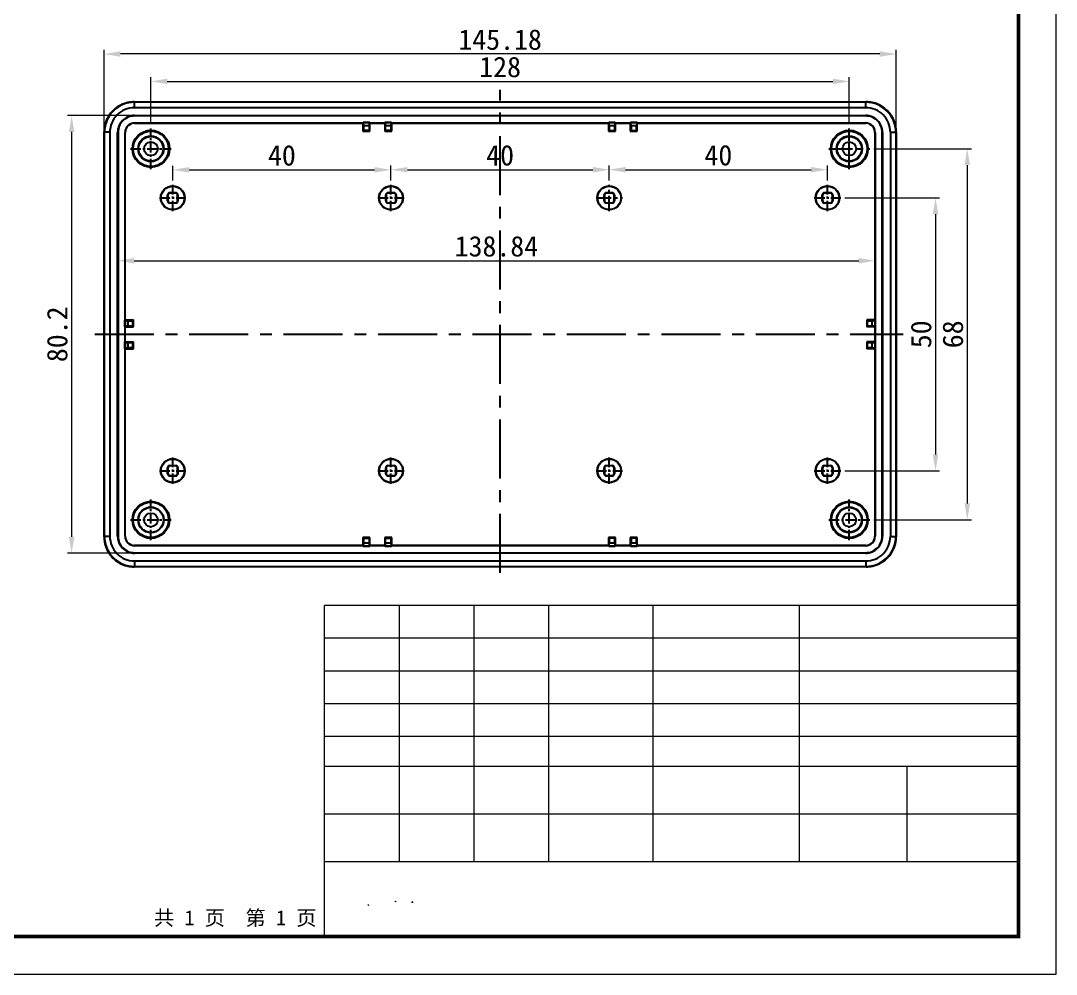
# Model space of a CAD drawing. Header units: millimetres. Extents: x 1893 to 2294, y -410 to -132.
# Drawn here: x 2103.8 to 2293.6, y -410.2 to -235.5 of the extents above; entities that cross this region are included whole.
import ezdxf

# ---------------------------------------------------------------- set-up
doc = ezdxf.new("R2010")
doc.units = ezdxf.units.MM
doc.linetypes.add('CENTER', pattern=[50.8, 31.75, -6.35, 6.35, -6.35])
doc.layers.add('dim', color=3, linetype='Continuous', lineweight=9)
doc.layers.add('from', color=7, linetype='Continuous', lineweight=13)
doc.styles.add('宋体', font='SimSun.ttf')
doc.dimstyles.new('YanXiu', dxfattribs={"dimscale": 1.5, "dimtxt": 2.5, "dimasz": 2.2, "dimexe": 0.65, "dimexo": 0.65, "dimgap": 0.5, "dimtad": 1, "dimdsep": 46, "dimtxsty": '宋体', "dimcen": 0, "dimclrd": 3, "dimclre": 3, "dimclrt": 3, "dimazin": 2, "dimtfac": 1, "dimtofl": 0, "dimtmove": 0, "dimatfit": 3, "dimfxl": 1, "dimlwd": 5, "dimlwe": 5, "dimarcsym": 0})

# ---------------------------------------------------------------- blocks, each defined once
blk = doc.blocks.new('*D25')
at = {"layer": 'Defpoints', "color": 0}
for p in [(2171.66, -262.82), (2131.66, -265.54), (2171.66, -265.54)]:
    blk.add_point(p, dxfattribs=at)
at = {"layer": 'dim', "color": 3, "lineweight": 5}
for p, q in [((2131.66, -264.79), (2131.66, -262.07)), ((2134.66, -262.82), (2168.66, -262.82)), ((2171.66, -264.79), (2171.66, -262.07))]:
    blk.add_line(p, q, dxfattribs=at)
at = {"layer": 'dim', "color": 3}
for points in [[(2134.66, -262.32), (2134.66, -263.32), (2131.66, -262.82)], [(2168.66, -262.32), (2168.66, -263.32), (2171.66, -262.82)]]:
    blk.add_solid(points, dxfattribs=at)
at = {"layer": 'dim', "color": 3, "insert": (2151.66, -260.19), "char_height": 3.75, "attachment_point": 5, "style": '宋体'}
blk.add_mtext('40', dxfattribs=at)
blk = doc.blocks.new('*D26')
at = {"layer": 'Defpoints', "color": 0}
for p in [(2211.66, -262.8), (2171.66, -265.54), (2211.66, -265.55)]:
    blk.add_point(p, dxfattribs=at)
at = {"layer": 'dim', "color": 3, "lineweight": 5}
for p, q in [((2171.66, -264.79), (2171.66, -262.05)), ((2174.66, -262.8), (2208.66, -262.8)), ((2211.66, -264.8), (2211.66, -262.05))]:
    blk.add_line(p, q, dxfattribs=at)
at = {"layer": 'dim', "color": 3}
for points in [[(2174.66, -262.3), (2174.66, -263.3), (2171.66, -262.8)], [(2208.66, -262.3), (2208.66, -263.3), (2211.66, -262.8)]]:
    blk.add_solid(points, dxfattribs=at)
at = {"layer": 'dim', "color": 3, "insert": (2191.66, -260.18), "char_height": 3.75, "attachment_point": 5, "style": '宋体'}
blk.add_mtext('40', dxfattribs=at)
blk = doc.blocks.new('*D27')
at = {"layer": 'Defpoints', "color": 0}
for p in [(2251.66, -262.79), (2211.66, -265.55), (2251.66, -265.55)]:
    blk.add_point(p, dxfattribs=at)
at = {"layer": 'dim', "color": 3, "lineweight": 5}
for p, q in [((2211.66, -264.8), (2211.66, -262.04)), ((2214.66, -262.79), (2248.66, -262.79)), ((2251.66, -264.8), (2251.66, -262.04))]:
    blk.add_line(p, q, dxfattribs=at)
at = {"layer": 'dim', "color": 3}
for points in [[(2214.66, -262.29), (2214.66, -263.29), (2211.66, -262.79)], [(2248.66, -262.29), (2248.66, -263.29), (2251.66, -262.79)]]:
    blk.add_solid(points, dxfattribs=at)
at = {"layer": 'dim', "color": 3, "insert": (2231.66, -260.16), "char_height": 3.75, "attachment_point": 5, "style": '宋体'}
blk.add_mtext('40', dxfattribs=at)
blk = doc.blocks.new('*D28')
at = {"layer": 'Defpoints', "color": 0}
for p in [(2254.08, -267.96), (2254.08, -317.96), (2271.46, -317.96)]:
    blk.add_point(p, dxfattribs=at)
at = {"layer": 'dim', "color": 3, "lineweight": 5}
for p, q in [((2254.83, -267.96), (2272.21, -267.96)), ((2271.46, -270.96), (2271.46, -314.96)), ((2254.83, -317.96), (2272.21, -317.96))]:
    blk.add_line(p, q, dxfattribs=at)
at = {"layer": 'dim', "color": 3}
for points in [[(2270.96, -270.96), (2271.96, -270.96), (2271.46, -267.96)], [(2270.96, -314.96), (2271.96, -314.96), (2271.46, -317.96)]]:
    blk.add_solid(points, dxfattribs=at)
at = {"layer": 'dim', "color": 3, "insert": (2268.83, -292.96), "char_height": 3.75, "attachment_point": 5, "rotation": 90, "style": '宋体'}
blk.add_mtext('50', dxfattribs=at)
blk = doc.blocks.new('*D29')
at = {"layer": 'Defpoints', "color": 0}
for p in [(2259.4, -258.96), (2259.4, -326.96), (2277.28, -326.96)]:
    blk.add_point(p, dxfattribs=at)
at = {"layer": 'dim', "color": 3, "lineweight": 5}
for p, q in [((2260.15, -258.96), (2278.03, -258.96)), ((2277.28, -261.96), (2277.28, -323.96)), ((2260.15, -326.96), (2278.03, -326.96))]:
    blk.add_line(p, q, dxfattribs=at)
at = {"layer": 'dim', "color": 3}
for points in [[(2276.78, -261.96), (2277.78, -261.96), (2277.28, -258.96)], [(2276.78, -323.96), (2277.78, -323.96), (2277.28, -326.96)]]:
    blk.add_solid(points, dxfattribs=at)
at = {"layer": 'dim', "color": 3, "insert": (2274.65, -292.96), "char_height": 3.75, "attachment_point": 5, "rotation": 90, "style": '宋体'}
blk.add_mtext('68', dxfattribs=at)
blk = doc.blocks.new('*D37')
at = {"layer": 'Defpoints', "color": 0}
for p in [(2255.66, -246.61), (2127.66, -255.22), (2255.66, -255.22)]:
    blk.add_point(p, dxfattribs=at)
at = {"layer": 'dim', "color": 3, "lineweight": 5}
for p, q in [((2127.66, -254.47), (2127.66, -245.86)), ((2130.66, -246.61), (2252.66, -246.61)), ((2255.66, -254.47), (2255.66, -245.86))]:
    blk.add_line(p, q, dxfattribs=at)
at = {"layer": 'dim', "color": 3}
for points in [[(2130.66, -246.11), (2130.66, -247.11), (2127.66, -246.61)], [(2252.66, -246.11), (2252.66, -247.11), (2255.66, -246.61)]]:
    blk.add_solid(points, dxfattribs=at)
at = {"layer": 'dim', "color": 3, "insert": (2191.66, -243.99), "char_height": 3.75, "attachment_point": 5, "style": '宋体'}
blk.add_mtext('128', dxfattribs=at)
blk = doc.blocks.new('*D45')
at = {"layer": 'Defpoints', "color": 0}
for p in [(2121.56, -258.96), (2260.4, -258.96), (2260.4, -279.48)]:
    blk.add_point(p, dxfattribs=at)
at = {"layer": 'dim', "color": 3, "lineweight": 5}
for p, q in [((2121.56, -259.71), (2121.56, -280.23)), ((2260.4, -259.71), (2260.4, -280.23)), ((2124.56, -279.48), (2257.4, -279.48))]:
    blk.add_line(p, q, dxfattribs=at)
at = {"layer": 'dim', "color": 3}
for points in [[(2124.56, -278.98), (2124.56, -279.98), (2121.56, -279.48)], [(2257.4, -278.98), (2257.4, -279.98), (2260.4, -279.48)]]:
    blk.add_solid(points, dxfattribs=at)
at = {"layer": 'dim', "color": 3, "insert": (2190.98, -276.85), "char_height": 3.75, "attachment_point": 5, "style": '宋体'}
blk.add_mtext('138.84', dxfattribs=at)
blk = doc.blocks.new('*D46')
at = {"layer": 'Defpoints', "color": 0}
for p in [(2124.66, -252.86), (2113.13, -333.06), (2124.66, -333.06)]:
    blk.add_point(p, dxfattribs=at)
at = {"layer": 'dim', "color": 3, "lineweight": 5}
for p, q in [((2123.91, -252.86), (2112.38, -252.86)), ((2113.13, -255.86), (2113.13, -330.06)), ((2123.91, -333.06), (2112.38, -333.06))]:
    blk.add_line(p, q, dxfattribs=at)
at = {"layer": 'dim', "color": 3}
for points in [[(2112.63, -255.86), (2113.63, -255.86), (2113.13, -252.86)], [(2112.63, -330.06), (2113.63, -330.06), (2113.13, -333.06)]]:
    blk.add_solid(points, dxfattribs=at)
at = {"layer": 'dim', "color": 3, "insert": (2110.5, -292.96), "char_height": 3.75, "attachment_point": 5, "rotation": 90, "style": '宋体'}
blk.add_mtext('80.2', dxfattribs=at)
blk = doc.blocks.new('*D47')
at = {"layer": 'Defpoints', "color": 0}
for p in [(2119.07, -241.59), (2119.07, -255.87), (2264.25, -255.87)]:
    blk.add_point(p, dxfattribs=at)
at = {"layer": 'dim', "color": 3, "lineweight": 5}
for p, q in [((2119.07, -255.12), (2119.07, -240.84)), ((2264.25, -255.12), (2264.25, -240.84)), ((2261.25, -241.59), (2122.07, -241.59))]:
    blk.add_line(p, q, dxfattribs=at)
at = {"layer": 'dim', "color": 3}
for points in [[(2122.07, -241.09), (2122.07, -242.09), (2119.07, -241.59)], [(2261.25, -241.09), (2261.25, -242.09), (2264.25, -241.59)]]:
    blk.add_solid(points, dxfattribs=at)
at = {"layer": 'dim', "color": 3, "insert": (2191.66, -238.97), "char_height": 3.75, "attachment_point": 5, "style": '宋体'}
blk.add_mtext('145.18', dxfattribs=at)

msp = doc.modelspace()

# ---------------------------------------------------------------- linework, layer by layer
at = {"color": 1, "linetype": 'CENTER', "ltscale": 0.340729}
for p, q in [((2191.66, -336.673), (2191.66, -248.181)), ((2117.361, -292.963), (2265.552, -292.963))]:
    msp.add_line(p, q, dxfattribs=at)
at = {"color": 7, "linetype": 'Continuous'}
for p, q in [((2124.568, -250.372), (2258.753, -250.372)), ((2124.633, -250.437), (2124.568, -250.372)), ((2124.568, -250.372), (2124.568, -250.372)), ((2258.688, -250.437), (2124.633, -250.437)), ((2124.633, -251.437), (2124.633, -250.437)), ((2258.688, -250.437), (2258.753, -250.372)), ((2258.688, -251.437), (2258.688, -250.437)), ((2258.753, -250.372), (2258.753, -250.372)), ((2258.688, -251.437), (2124.633, -251.437)), ((2124.66, -252.863), (2258.66, -252.863)), ((2124.66, -252.939), (2124.66, -252.863)), ((2258.66, -252.939), (2124.66, -252.939)), ((2124.66, -254.227), (2166.558, -254.227)), ((2124.66, -254.261), (2124.66, -254.227)), ((2124.66, -254.261), (2166.524, -254.261)), ((2166.524, -254.261), (2166.558, -254.227)), ((2166.524, -254.261), (2166.524, -255.748)), ((2167.762, -254.145), (2166.558, -254.145)), ((2166.634, -254.221), (2166.558, -254.145)), ((2166.558, -254.145), (2166.558, -254.227)), ((2167.686, -254.221), (2166.634, -254.221)), ((2166.66, -254.748), (2166.634, -254.221)), ((2167.686, -254.221), (2167.66, -254.748)), ((2167.686, -254.221), (2167.762, -254.145)), ((2167.762, -254.227), (2167.762, -254.145)), ((2167.762, -254.227), (2170.558, -254.227)), ((2167.797, -254.261), (2167.762, -254.227)), ((2167.797, -254.261), (2170.524, -254.261)), ((2167.797, -255.748), (2167.797, -254.261)), ((2170.524, -254.261), (2170.558, -254.227)), ((2170.524, -254.261), (2170.524, -255.748)), ((2171.762, -254.145), (2170.558, -254.145)), ((2170.634, -254.221), (2170.558, -254.145)), ((2170.558, -254.145), (2170.558, -254.227)), ((2171.686, -254.221), (2170.634, -254.221)), ((2170.66, -254.748), (2170.634, -254.221)), ((2171.686, -254.221), (2171.66, -254.748)), ((2171.686, -254.221), (2171.762, -254.145)), ((2171.762, -254.227), (2171.762, -254.145)), ((2171.762, -254.227), (2211.558, -254.227)), ((2171.797, -254.261), (2171.762, -254.227)), ((2171.797, -254.261), (2211.524, -254.261)), ((2171.797, -255.748), (2171.797, -254.261)), ((2211.524, -254.261), (2211.558, -254.227)), ((2211.524, -254.261), (2211.524, -255.748)), ((2211.558, -254.145), (2211.634, -254.221)), ((2212.762, -254.145), (2211.558, -254.145)), ((2211.558, -254.145), (2211.558, -254.227)), ((2212.686, -254.221), (2211.634, -254.221)), ((2211.66, -254.748), (2211.634, -254.221)), ((2212.686, -254.221), (2212.66, -254.748)), ((2212.762, -254.145), (2212.686, -254.221)), ((2212.762, -254.227), (2212.762, -254.145)), ((2212.797, -254.261), (2212.762, -254.227)), ((2212.762, -254.227), (2215.558, -254.227)), ((2212.797, -254.261), (2215.524, -254.261)), ((2212.797, -255.748), (2212.797, -254.261)), ((2215.524, -254.261), (2215.558, -254.227)), ((2215.524, -254.261), (2215.524, -255.748)), ((2215.558, -254.145), (2215.634, -254.221)), ((2216.762, -254.145), (2215.558, -254.145)), ((2215.558, -254.145), (2215.558, -254.227)), ((2216.686, -254.221), (2215.634, -254.221)), ((2215.66, -254.748), (2215.634, -254.221)), ((2216.686, -254.221), (2216.66, -254.748)), ((2216.762, -254.145), (2216.686, -254.221)), ((2216.762, -254.227), (2216.762, -254.145)), ((2216.797, -254.261), (2216.762, -254.227)), ((2216.762, -254.227), (2258.66, -254.227)), ((2216.797, -254.261), (2258.66, -254.261)), ((2216.797, -255.748), (2216.797, -254.261)), ((2258.66, -252.939), (2258.66, -252.863)), ((2258.66, -254.261), (2258.66, -254.227)), ((2119.069, -255.87), (2119.07, -255.87)), ((2119.069, -330.055), (2119.069, -255.87)), ((2119.135, -255.935), (2119.07, -255.87)), ((2120.134, -255.935), (2119.135, -255.935)), ((2119.135, -329.99), (2119.135, -255.935)), ((2120.134, -255.935), (2120.134, -329.99)), ((2121.636, -255.963), (2121.561, -255.963)), ((2121.561, -329.963), (2121.561, -255.963)), ((2121.636, -255.963), (2121.636, -329.963)), ((2122.959, -255.963), (2122.925, -255.963)), ((2122.925, -290.361), (2122.925, -255.963)), ((2122.959, -290.327), (2122.959, -255.963)), ((2166.66, -255.611), (2166.524, -255.748)), ((2166.524, -255.748), (2167.797, -255.748)), ((2167.66, -254.748), (2166.66, -254.748)), ((2166.66, -255.611), (2166.66, -254.748)), ((2167.66, -255.611), (2166.66, -255.611)), ((2167.66, -254.748), (2167.66, -255.611)), ((2167.66, -255.611), (2167.797, -255.748)), ((2170.66, -255.611), (2170.524, -255.748)), ((2170.524, -255.748), (2171.797, -255.748)), ((2171.66, -254.748), (2170.66, -254.748)), ((2170.66, -255.611), (2170.66, -254.748)), ((2171.66, -255.611), (2170.66, -255.611)), ((2171.66, -254.748), (2171.66, -255.611)), ((2171.66, -255.611), (2171.797, -255.748)), ((2211.524, -255.748), (2211.66, -255.611)), ((2211.524, -255.748), (2212.797, -255.748)), ((2212.66, -254.748), (2211.66, -254.748)), ((2211.66, -254.748), (2211.66, -255.611)), ((2211.66, -255.611), (2212.66, -255.611)), ((2212.66, -255.611), (2212.66, -254.748)), ((2212.797, -255.748), (2212.66, -255.611)), ((2215.524, -255.748), (2215.66, -255.611)), ((2215.524, -255.748), (2216.797, -255.748)), ((2216.66, -254.748), (2215.66, -254.748)), ((2215.66, -254.748), (2215.66, -255.611)), ((2215.66, -255.611), (2216.66, -255.611)), ((2216.66, -255.611), (2216.66, -254.748)), ((2216.797, -255.748), (2216.66, -255.611)), ((2260.362, -255.963), (2260.362, -290.327)), ((2260.362, -255.963), (2260.396, -255.963)), ((2260.396, -255.963), (2260.396, -290.361)), ((2261.685, -329.963), (2261.685, -255.963)), ((2261.685, -255.963), (2261.76, -255.963)), ((2261.76, -255.963), (2261.76, -329.963)), ((2263.186, -255.935), (2263.186, -329.99)), ((2263.186, -255.935), (2264.186, -255.935)), ((2264.186, -255.935), (2264.251, -255.87)), ((2264.186, -255.935), (2264.186, -329.99)), ((2264.251, -255.87), (2264.251, -330.055)), ((2264.251, -255.87), (2264.251, -255.87)), ((2130.71, -268.513), (2130.71, -267.413)), ((2130.71, -267.413), (2130.764, -267.466)), ((2130.758, -267.461), (2130.758, -268.465)), ((2130.764, -267.466), (2130.764, -268.46)), ((2131.11, -267.013), (2132.21, -267.013)), ((2131.11, -267.013), (2131.164, -267.066)), ((2132.162, -267.061), (2131.158, -267.061)), ((2132.157, -267.066), (2131.164, -267.066)), ((2132.157, -267.066), (2132.21, -267.013)), ((2132.557, -267.466), (2132.61, -267.413)), ((2132.557, -268.46), (2132.557, -267.466)), ((2132.562, -268.465), (2132.562, -267.461)), ((2132.61, -267.413), (2132.61, -268.513)), ((2170.71, -268.513), (2170.71, -267.413)), ((2170.71, -267.413), (2170.764, -267.466)), ((2170.758, -267.461), (2170.758, -268.465)), ((2170.764, -267.466), (2170.764, -268.46)), ((2171.11, -267.013), (2172.21, -267.013)), ((2171.11, -267.013), (2171.164, -267.066)), ((2172.162, -267.061), (2171.158, -267.061)), ((2172.157, -267.066), (2171.164, -267.066)), ((2172.157, -267.066), (2172.21, -267.013)), ((2172.557, -267.466), (2172.61, -267.413)), ((2172.557, -268.46), (2172.557, -267.466)), ((2172.562, -268.465), (2172.562, -267.461)), ((2172.61, -267.413), (2172.61, -268.513)), ((2210.71, -268.513), (2210.71, -267.413)), ((2210.764, -267.466), (2210.71, -267.413)), ((2210.758, -267.461), (2210.758, -268.465)), ((2210.764, -267.466), (2210.764, -268.46)), ((2211.11, -267.013), (2212.21, -267.013)), ((2211.164, -267.066), (2211.11, -267.013)), ((2212.162, -267.061), (2211.158, -267.061)), ((2212.21, -267.013), (2212.162, -267.061)), ((2212.61, -267.413), (2212.557, -267.466)), ((2212.557, -268.46), (2212.557, -267.466)), ((2212.562, -268.465), (2212.562, -267.461)), ((2212.61, -267.413), (2212.61, -268.513)), ((2250.71, -268.513), (2250.71, -267.413)), ((2250.764, -267.466), (2250.71, -267.413)), ((2250.758, -267.461), (2250.758, -268.465)), ((2250.764, -267.466), (2250.764, -268.46)), ((2251.11, -267.013), (2252.21, -267.013)), ((2252.162, -267.061), (2251.158, -267.061)), ((2252.157, -267.066), (2251.164, -267.066)), ((2252.21, -267.013), (2252.157, -267.066)), ((2252.61, -267.413), (2252.557, -267.466)), ((2252.557, -268.46), (2252.557, -267.466)), ((2252.562, -268.465), (2252.562, -267.461)), ((2252.61, -267.413), (2252.61, -268.513)), ((2130.71, -268.513), (2130.764, -268.46)), ((2131.11, -268.913), (2131.164, -268.86)), ((2132.21, -268.913), (2131.11, -268.913)), ((2131.158, -268.865), (2132.162, -268.865)), ((2131.164, -268.86), (2132.157, -268.86)), ((2132.21, -268.913), (2132.157, -268.86)), ((2132.61, -268.513), (2132.557, -268.46)), ((2170.71, -268.513), (2170.764, -268.46)), ((2171.11, -268.913), (2171.164, -268.86)), ((2172.21, -268.913), (2171.11, -268.913)), ((2171.158, -268.865), (2172.162, -268.865)), ((2171.164, -268.86), (2172.157, -268.86)), ((2172.21, -268.913), (2172.157, -268.86)), ((2172.61, -268.513), (2172.557, -268.46)), ((2210.71, -268.513), (2210.764, -268.46)), ((2211.11, -268.913), (2211.164, -268.86)), ((2212.21, -268.913), (2211.11, -268.913)), ((2211.158, -268.865), (2212.162, -268.865)), ((2211.164, -268.86), (2212.157, -268.86)), ((2212.21, -268.913), (2212.157, -268.86)), ((2212.61, -268.513), (2212.557, -268.46)), ((2250.71, -268.513), (2250.764, -268.46)), ((2251.11, -268.913), (2251.164, -268.86)), ((2252.21, -268.913), (2251.11, -268.913)), ((2251.158, -268.865), (2252.162, -268.865)), ((2251.164, -268.86), (2252.157, -268.86)), ((2252.21, -268.913), (2252.157, -268.86)), ((2252.61, -268.513), (2252.557, -268.46)), ((2122.925, -290.361), (2122.843, -290.361)), ((2122.919, -290.437), (2122.843, -290.361)), ((2122.843, -290.361), (2122.843, -291.565)), ((2122.925, -290.361), (2122.959, -290.327)), ((2122.959, -290.327), (2124.445, -290.327)), ((2124.309, -290.463), (2124.445, -290.327)), ((2124.445, -291.599), (2124.445, -290.327)), ((2258.876, -290.327), (2258.876, -291.599)), ((2259.012, -290.463), (2258.876, -290.327)), ((2260.362, -290.327), (2258.876, -290.327)), ((2260.396, -290.361), (2260.362, -290.327)), ((2260.478, -290.361), (2260.396, -290.361)), ((2260.402, -290.437), (2260.478, -290.361)), ((2260.478, -291.565), (2260.478, -290.361)), ((2122.919, -291.489), (2122.843, -291.565)), ((2122.843, -291.565), (2122.925, -291.565)), ((2122.919, -290.437), (2123.445, -290.463)), ((2122.919, -290.437), (2122.919, -291.489)), ((2123.445, -291.463), (2122.919, -291.489)), ((2122.925, -291.565), (2122.959, -291.599)), ((2122.925, -294.361), (2122.925, -291.565)), ((2122.959, -291.599), (2124.445, -291.599)), ((2122.959, -294.327), (2122.959, -291.599)), ((2123.445, -290.463), (2124.309, -290.463)), ((2123.445, -290.463), (2123.445, -291.463)), ((2124.309, -291.463), (2123.445, -291.463)), ((2124.309, -290.463), (2124.309, -291.463)), ((2124.309, -291.463), (2124.445, -291.599)), ((2259.012, -291.463), (2258.876, -291.599)), ((2260.362, -291.599), (2258.876, -291.599)), ((2259.012, -291.463), (2259.012, -290.463)), ((2259.012, -290.463), (2259.876, -290.463)), ((2259.876, -291.463), (2259.012, -291.463)), ((2259.876, -290.463), (2260.402, -290.437)), ((2259.876, -291.463), (2259.876, -290.463)), ((2260.402, -291.489), (2259.876, -291.463)), ((2260.396, -291.565), (2260.362, -291.599)), ((2260.362, -291.599), (2260.362, -294.327)), ((2260.396, -291.565), (2260.396, -294.361)), ((2260.396, -291.565), (2260.478, -291.565)), ((2260.402, -291.489), (2260.402, -290.437)), ((2260.402, -291.489), (2260.478, -291.565)), ((2122.925, -294.361), (2122.843, -294.361)), ((2122.919, -294.437), (2122.843, -294.361)), ((2122.843, -294.361), (2122.843, -295.565)), ((2122.919, -295.489), (2122.843, -295.565)), ((2122.843, -295.565), (2122.925, -295.565)), ((2122.919, -294.437), (2123.445, -294.463)), ((2122.919, -294.437), (2122.919, -295.489)), ((2123.445, -295.463), (2122.919, -295.489)), ((2122.925, -294.361), (2122.959, -294.327)), ((2122.925, -295.565), (2122.959, -295.599)), ((2122.925, -329.963), (2122.925, -295.565)), ((2122.959, -294.327), (2124.445, -294.327)), ((2122.959, -295.599), (2124.445, -295.599)), ((2122.959, -329.963), (2122.959, -295.599)), ((2123.445, -294.463), (2124.309, -294.463)), ((2123.445, -294.463), (2123.445, -295.463)), ((2124.309, -295.463), (2123.445, -295.463)), ((2124.309, -294.463), (2124.445, -294.327)), ((2124.309, -294.463), (2124.309, -295.463)), ((2124.309, -295.463), (2124.445, -295.599)), ((2124.445, -295.599), (2124.445, -294.327)), ((2258.876, -294.327), (2258.876, -295.599)), ((2259.012, -294.463), (2258.876, -294.327)), ((2260.362, -294.327), (2258.876, -294.327)), ((2259.012, -295.463), (2258.876, -295.599)), ((2260.362, -295.599), (2258.876, -295.599)), ((2259.012, -295.463), (2259.012, -294.463)), ((2259.012, -294.463), (2259.876, -294.463)), ((2259.876, -295.463), (2259.012, -295.463)), ((2259.876, -294.463), (2260.402, -294.437)), ((2259.876, -295.463), (2259.876, -294.463)), ((2260.402, -295.489), (2259.876, -295.463)), ((2260.396, -294.361), (2260.362, -294.327)), ((2260.396, -295.565), (2260.362, -295.599)), ((2260.362, -295.599), (2260.362, -329.963)), ((2260.478, -294.361), (2260.396, -294.361)), ((2260.396, -295.565), (2260.396, -329.963)), ((2260.396, -295.565), (2260.478, -295.565)), ((2260.402, -294.437), (2260.478, -294.361)), ((2260.402, -295.489), (2260.402, -294.437)), ((2260.402, -295.489), (2260.478, -295.565)), ((2260.478, -295.565), (2260.478, -294.361)), ((2130.71, -318.513), (2130.71, -317.413)), ((2130.71, -317.413), (2130.764, -317.466)), ((2130.71, -318.513), (2130.764, -318.46)), ((2130.758, -317.461), (2130.758, -318.465)), ((2130.764, -317.466), (2130.764, -318.46)), ((2131.11, -317.013), (2132.21, -317.013)), ((2131.11, -317.013), (2131.164, -317.066)), ((2132.162, -317.061), (2131.158, -317.061)), ((2132.157, -317.066), (2131.164, -317.066)), ((2131.164, -318.86), (2132.157, -318.86)), ((2132.21, -317.013), (2132.157, -317.066)), ((2132.157, -318.86), (2132.21, -318.913)), ((2132.61, -317.413), (2132.557, -317.466)), ((2132.557, -318.46), (2132.557, -317.466)), ((2132.557, -318.46), (2132.61, -318.513)), ((2132.562, -318.465), (2132.562, -317.461)), ((2132.61, -317.413), (2132.61, -318.513)), ((2170.71, -318.513), (2170.71, -317.413)), ((2170.71, -317.413), (2170.764, -317.466)), ((2170.71, -318.513), (2170.764, -318.46)), ((2170.758, -317.461), (2170.758, -318.465)), ((2170.764, -317.466), (2170.764, -318.46)), ((2171.11, -317.013), (2172.21, -317.013)), ((2171.11, -317.013), (2171.164, -317.066)), ((2171.11, -318.913), (2171.164, -318.86)), ((2172.162, -317.061), (2171.158, -317.061)), ((2172.157, -317.066), (2171.164, -317.066)), ((2171.164, -318.86), (2172.157, -318.86)), ((2172.21, -317.013), (2172.157, -317.066)), ((2172.157, -318.86), (2172.21, -318.913)), ((2172.61, -317.413), (2172.557, -317.466)), ((2172.557, -318.46), (2172.557, -317.466)), ((2172.557, -318.46), (2172.61, -318.513)), ((2172.562, -318.465), (2172.562, -317.461)), ((2172.61, -317.413), (2172.61, -318.513)), ((2210.71, -318.513), (2210.71, -317.413)), ((2210.71, -317.413), (2210.764, -317.466)), ((2210.758, -317.461), (2210.758, -318.465)), ((2210.764, -317.466), (2210.764, -318.46)), ((2211.11, -317.013), (2212.21, -317.013)), ((2211.11, -317.013), (2211.164, -317.066)), ((2211.164, -318.86), (2211.11, -318.913)), ((2212.162, -317.061), (2211.158, -317.061)), ((2212.157, -317.066), (2211.164, -317.066)), ((2211.164, -318.86), (2212.157, -318.86)), ((2212.21, -317.013), (2212.157, -317.066)), ((2212.61, -317.413), (2212.557, -317.466)), ((2212.557, -318.46), (2212.557, -317.466)), ((2212.61, -318.513), (2212.557, -318.46)), ((2212.562, -318.465), (2212.562, -317.461)), ((2212.61, -317.413), (2212.61, -318.513)), ((2250.71, -318.513), (2250.71, -317.413)), ((2250.71, -317.413), (2250.764, -317.466)), ((2250.764, -318.46), (2250.71, -318.513)), ((2250.758, -317.461), (2250.758, -318.465)), ((2250.764, -317.466), (2250.764, -318.46)), ((2251.11, -317.013), (2252.21, -317.013)), ((2251.11, -317.013), (2251.164, -317.066)), ((2251.164, -318.86), (2251.11, -318.913)), ((2252.162, -317.061), (2251.158, -317.061)), ((2252.157, -317.066), (2251.164, -317.066)), ((2251.164, -318.86), (2252.157, -318.86)), ((2252.21, -317.013), (2252.157, -317.066)), ((2252.21, -318.913), (2252.157, -318.86)), ((2252.61, -317.413), (2252.557, -317.466)), ((2252.557, -318.46), (2252.557, -317.466)), ((2252.61, -318.513), (2252.557, -318.46)), ((2252.562, -318.465), (2252.562, -317.461)), ((2252.61, -317.413), (2252.61, -318.513)), ((2132.21, -318.913), (2131.11, -318.913)), ((2131.158, -318.865), (2132.162, -318.865)), ((2172.21, -318.913), (2171.11, -318.913)), ((2171.158, -318.865), (2172.162, -318.865)), ((2212.21, -318.913), (2211.11, -318.913)), ((2211.158, -318.865), (2212.162, -318.865)), ((2252.21, -318.913), (2251.11, -318.913)), ((2251.158, -318.865), (2252.162, -318.865)), ((2119.069, -330.055), (2119.07, -330.055)), ((2119.135, -329.99), (2119.07, -330.055)), ((2120.134, -329.99), (2119.135, -329.99)), ((2121.636, -329.963), (2121.561, -329.963)), ((2122.959, -329.963), (2122.925, -329.963)), ((2166.524, -330.178), (2166.524, -331.665)), ((2167.797, -330.178), (2166.524, -330.178)), ((2166.66, -330.315), (2166.524, -330.178)), ((2167.66, -330.315), (2167.797, -330.178)), ((2167.797, -331.665), (2167.797, -330.178)), ((2170.524, -330.178), (2170.524, -331.665)), ((2171.797, -330.178), (2170.524, -330.178)), ((2170.66, -330.315), (2170.524, -330.178)), ((2171.66, -330.315), (2171.797, -330.178)), ((2171.797, -331.665), (2171.797, -330.178)), ((2211.524, -330.178), (2211.524, -331.665)), ((2211.524, -330.178), (2211.66, -330.315)), ((2212.797, -330.178), (2211.524, -330.178)), ((2212.797, -330.178), (2212.66, -330.315)), ((2212.797, -331.665), (2212.797, -330.178)), ((2215.524, -330.178), (2215.524, -331.665)), ((2215.524, -330.178), (2215.66, -330.315)), ((2216.797, -330.178), (2215.524, -330.178)), ((2216.797, -330.178), (2216.66, -330.315)), ((2216.797, -331.665), (2216.797, -330.178)), ((2260.362, -329.963), (2260.396, -329.963)), ((2261.685, -329.963), (2261.76, -329.963)), ((2263.186, -329.99), (2264.186, -329.99)), ((2264.186, -329.99), (2264.251, -330.055)), ((2264.251, -330.055), (2264.251, -330.055)), ((2166.524, -331.665), (2124.66, -331.665)), ((2124.66, -331.665), (2124.66, -331.699)), ((2166.558, -331.699), (2124.66, -331.699)), ((2166.524, -331.665), (2166.558, -331.699)), ((2166.558, -331.699), (2166.558, -331.78)), ((2166.634, -331.704), (2166.558, -331.78)), ((2166.558, -331.78), (2167.762, -331.78)), ((2166.634, -331.704), (2166.66, -331.178)), ((2166.634, -331.704), (2167.686, -331.704)), ((2166.66, -331.178), (2166.66, -330.315)), ((2166.66, -330.315), (2167.66, -330.315)), ((2166.66, -331.178), (2167.66, -331.178)), ((2167.66, -330.315), (2167.66, -331.178)), ((2167.66, -331.178), (2167.686, -331.704)), ((2167.686, -331.704), (2167.762, -331.78)), ((2167.797, -331.665), (2167.762, -331.699)), ((2167.762, -331.78), (2167.762, -331.699)), ((2170.558, -331.699), (2167.762, -331.699)), ((2170.524, -331.665), (2167.797, -331.665)), ((2170.524, -331.665), (2170.558, -331.699)), ((2170.558, -331.699), (2170.558, -331.78)), ((2170.634, -331.704), (2170.558, -331.78)), ((2170.558, -331.78), (2171.762, -331.78)), ((2170.634, -331.704), (2170.66, -331.178)), ((2170.634, -331.704), (2171.686, -331.704)), ((2170.66, -331.178), (2170.66, -330.315)), ((2170.66, -330.315), (2171.66, -330.315)), ((2170.66, -331.178), (2171.66, -331.178)), ((2171.66, -330.315), (2171.66, -331.178)), ((2171.66, -331.178), (2171.686, -331.704)), ((2171.686, -331.704), (2171.762, -331.78)), ((2171.797, -331.665), (2171.762, -331.699)), ((2171.762, -331.78), (2171.762, -331.699)), ((2211.558, -331.699), (2171.762, -331.699)), ((2211.524, -331.665), (2171.797, -331.665)), ((2211.524, -331.665), (2211.558, -331.699)), ((2211.558, -331.699), (2211.558, -331.78)), ((2211.558, -331.78), (2211.634, -331.704)), ((2211.558, -331.78), (2212.762, -331.78)), ((2211.634, -331.704), (2211.66, -331.178)), ((2211.634, -331.704), (2212.686, -331.704)), ((2211.66, -330.315), (2211.66, -331.178)), ((2212.66, -330.315), (2211.66, -330.315)), ((2211.66, -331.178), (2212.66, -331.178)), ((2212.66, -331.178), (2212.66, -330.315)), ((2212.66, -331.178), (2212.686, -331.704)), ((2212.762, -331.78), (2212.686, -331.704)), ((2212.797, -331.665), (2212.762, -331.699)), ((2212.762, -331.78), (2212.762, -331.699)), ((2215.558, -331.699), (2212.762, -331.699)), ((2215.524, -331.665), (2212.797, -331.665)), ((2215.524, -331.665), (2215.558, -331.699)), ((2215.558, -331.699), (2215.558, -331.78)), ((2215.558, -331.78), (2215.634, -331.704)), ((2215.558, -331.78), (2216.762, -331.78)), ((2215.634, -331.704), (2215.66, -331.178)), ((2215.634, -331.704), (2216.686, -331.704)), ((2215.66, -330.315), (2215.66, -331.178)), ((2216.66, -330.315), (2215.66, -330.315)), ((2215.66, -331.178), (2216.66, -331.178)), ((2216.66, -331.178), (2216.66, -330.315)), ((2216.66, -331.178), (2216.686, -331.704)), ((2216.762, -331.78), (2216.686, -331.704)), ((2216.797, -331.665), (2216.762, -331.699)), ((2216.762, -331.78), (2216.762, -331.699)), ((2258.66, -331.699), (2216.762, -331.699)), ((2258.66, -331.665), (2216.797, -331.665)), ((2258.66, -331.665), (2258.66, -331.699)), ((2124.66, -332.987), (2258.66, -332.987)), ((2124.66, -332.987), (2124.66, -333.062)), ((2258.66, -333.062), (2124.66, -333.062)), ((2258.66, -332.987), (2258.66, -333.062)), ((2124.633, -335.488), (2124.568, -335.554)), ((2258.753, -335.554), (2124.568, -335.554)), ((2124.568, -335.554), (2124.568, -335.554)), ((2124.633, -334.489), (2258.688, -334.489)), ((2124.633, -334.489), (2124.633, -335.488)), ((2124.633, -335.488), (2258.688, -335.488)), ((2258.688, -334.489), (2258.688, -335.488)), ((2258.688, -335.488), (2258.753, -335.554)), ((2258.753, -335.554), (2258.753, -335.554))]:
    msp.add_line(p, q, dxfattribs=at)
at = {"color": 1, "linetype": 'CENTER', "ltscale": 0.06}
for p, q in [((2127.66, -262.703), (2127.66, -255.223)), ((2255.66, -262.703), (2255.66, -255.223)), ((2123.92, -258.963), (2131.4, -258.963)), ((2131.66, -270.382), (2131.66, -265.544)), ((2171.66, -270.382), (2171.66, -265.544)), ((2251.66, -270.382), (2251.66, -265.544)), ((2129.242, -267.963), (2134.079, -267.963)), ((2169.242, -267.963), (2174.079, -267.963)), ((2249.242, -267.963), (2254.079, -267.963)), ((2131.66, -320.382), (2131.66, -315.544)), ((2171.66, -320.382), (2171.66, -315.544)), ((2211.66, -320.382), (2211.66, -315.544)), ((2251.66, -320.382), (2251.66, -315.544)), ((2129.242, -317.963), (2134.079, -317.963)), ((2169.242, -317.963), (2174.079, -317.963)), ((2209.242, -317.963), (2214.079, -317.963)), ((2249.242, -317.963), (2254.079, -317.963)), ((2127.66, -330.703), (2127.66, -323.223)), ((2255.66, -330.703), (2255.66, -323.223)), ((2123.92, -326.963), (2131.4, -326.963)), ((2251.92, -326.963), (2259.4, -326.963))]:
    msp.add_line(p, q, dxfattribs=at)
at = {"color": 1, "linetype": 'CENTER', "ltscale": 0.136005}
for p, q in [((2255.66, -262.703), (2255.66, -255.223)), ((2251.92, -258.963), (2259.4, -258.963))]:
    msp.add_line(p, q, dxfattribs=at)
at = {"color": 1, "linetype": 'CENTER', "ltscale": 0.087745}
for p, q in [((2211.66, -270.376), (2211.66, -265.55)), ((2209.247, -267.963), (2214.073, -267.963))]:
    msp.add_line(p, q, dxfattribs=at)
at = {"color": 3, "linetype": 'Continuous'}
for p, q in [((2251.164, -267.066), (2251.11, -267.013)), ((2131.11, -318.913), (2131.164, -318.86)), ((2210.764, -318.46), (2210.71, -318.513)), ((2212.21, -318.913), (2212.157, -318.86))]:
    msp.add_line(p, q, dxfattribs=at)
at = {"color": 7, "linetype": 'Continuous'}
for points in [[(2124.568, -250.372), (2123.559, -250.465), (2122.296, -250.863), (2121.163, -251.553), (2120.228, -252.494), (2119.546, -253.63), (2119.157, -254.893), (2119.069, -255.87)], [(2124.568, -250.372), (2123.559, -250.465), (2122.296, -250.863), (2121.163, -251.553), (2120.228, -252.494), (2119.546, -253.63), (2119.157, -254.893), (2119.069, -255.87)], [(2264.251, -255.87), (2264.158, -254.862), (2263.76, -253.598), (2263.071, -252.465), (2262.13, -251.53), (2260.993, -250.849), (2259.73, -250.459), (2258.753, -250.372)], [(2264.251, -255.87), (2264.158, -254.862), (2263.76, -253.598), (2263.071, -252.465), (2262.13, -251.53), (2260.993, -250.849), (2259.73, -250.459), (2258.753, -250.372)], [(2119.069, -330.055), (2119.162, -331.064), (2119.56, -332.327), (2120.25, -333.46), (2121.191, -334.395), (2122.327, -335.077), (2123.59, -335.466), (2124.568, -335.554)], [(2119.069, -330.055), (2119.162, -331.064), (2119.56, -332.327), (2120.25, -333.46), (2121.191, -334.395), (2122.327, -335.077), (2123.59, -335.466), (2124.568, -335.554)], [(2258.753, -335.554), (2259.762, -335.461), (2261.025, -335.063), (2262.158, -334.373), (2263.093, -333.432), (2263.774, -332.296), (2264.164, -331.033), (2264.251, -330.055)], [(2258.753, -335.554), (2259.762, -335.461), (2261.025, -335.063), (2262.158, -334.373), (2263.093, -333.432), (2263.774, -332.296), (2264.164, -331.033), (2264.251, -330.055)]]:
    msp.add_lwpolyline(points, dxfattribs=at)
for centre, radius in [((2127.66, -258.963), 3.4), ((2127.66, -258.963), 3.4), ((2127.66, -258.963), 3.25), ((2127.66, -258.963), 3.25), ((2255.66, -258.963), 3.4), ((2255.66, -258.963), 3.4), ((2255.66, -258.963), 3.25), ((2255.66, -258.963), 3.25), ((2127.66, -258.963), 2.35), ((2127.66, -258.963), 2.288), ((2127.66, -258.963), 2.288), ((2127.66, -258.963), 2.25), ((2127.66, -258.963), 1.25), ((2127.66, -258.963), 1.25), ((2255.66, -258.963), 2.35), ((2255.66, -258.963), 2.288), ((2255.66, -258.963), 2.288), ((2255.66, -258.963), 2.25), ((2255.66, -258.963), 1.25), ((2255.66, -258.963), 1.25), ((2131.66, -267.963), 2.199), ((2131.66, -267.963), 2.194), ((2131.66, -267.963), 2.15), ((2131.66, -267.963), 2.15), ((2171.66, -267.963), 2.199), ((2171.66, -267.963), 2.194), ((2171.66, -267.963), 2.15), ((2171.66, -267.963), 2.15), ((2211.66, -267.963), 2.194), ((2211.66, -267.963), 2.15), ((2251.66, -267.963), 2.199), ((2251.66, -267.963), 2.194), ((2251.66, -267.963), 2.15), ((2251.66, -267.963), 2.15), ((2131.66, -317.963), 2.199), ((2131.66, -317.963), 2.194), ((2131.66, -317.963), 2.15), ((2131.66, -317.963), 2.15), ((2171.66, -317.963), 2.199), ((2171.66, -317.963), 2.194), ((2171.66, -317.963), 2.15), ((2171.66, -317.963), 2.15), ((2211.66, -317.963), 2.199), ((2211.66, -317.963), 2.194), ((2211.66, -317.963), 2.15), ((2211.66, -317.963), 2.15), ((2251.66, -317.963), 2.199), ((2251.66, -317.963), 2.194), ((2251.66, -317.963), 2.15), ((2251.66, -317.963), 2.15), ((2127.66, -326.963), 3.4), ((2127.66, -326.963), 3.4), ((2127.66, -326.963), 3.25), ((2127.66, -326.963), 3.25), ((2255.66, -326.963), 3.4), ((2255.66, -326.963), 3.4), ((2255.66, -326.963), 3.25), ((2255.66, -326.963), 3.25), ((2127.66, -326.963), 2.35), ((2127.66, -326.963), 2.288), ((2127.66, -326.963), 2.288), ((2127.66, -326.963), 1.25), ((2127.66, -326.963), 1.25), ((2255.66, -326.963), 2.35), ((2255.66, -326.963), 2.288), ((2255.66, -326.963), 2.288), ((2255.66, -326.963), 2.25), ((2255.66, -326.963), 1.25), ((2255.66, -326.963), 1.25)]:
    msp.add_circle(centre, radius, dxfattribs=at)
for centre, radius, start, end in [((2124.633, -255.936), 5.498, 90.00224, 179.99776), ((2124.565, -255.858), 5.485, 101.69644, 109.93982), ((2124.571, -255.89), 5.517, 90.0296, 101.69189), ((2258.687, -255.936), 5.498, 0.00224, 89.99776), ((2258.75, -255.89), 5.518, 78.48119, 89.96961), ((2258.756, -255.857), 5.484, 70.52521, 78.47733), ((2124.564, -255.866), 5.492, 109.93053, 160.53388), ((2124.632, -255.935), 4.498, 89.99234, 180.00766), ((2258.688, -255.935), 4.498, 359.99234, 90.00766), ((2258.757, -255.866), 5.492, 19.93053, 70.53388), ((2124.554, -255.867), 5.484, 160.52521, 168.47733), ((2124.66, -255.963), 3.099, 89.99865, 180.00135), ((2124.66, -255.963), 3.099, 89.99865, 180.00135), ((2124.66, -255.963), 3.024, 89.99862, 180.00138), ((2124.66, -255.963), 1.736, 89.9976, 180.0024), ((2124.66, -255.963), 1.702, 89.99753, 180.00247), ((2124.66, -255.963), 1.702, 89.99753, 180.00247), ((2258.66, -255.963), 3.099, 359.99865, 90.00135), ((2258.66, -255.963), 3.024, 359.99862, 90.00138), ((2258.66, -255.963), 3.024, 359.99862, 90.00138), ((2258.66, -255.963), 1.736, 359.9976, 90.0024), ((2258.66, -255.963), 1.736, 359.9976, 90.0024), ((2258.66, -255.963), 1.702, 359.99753, 90.00247), ((2258.765, -255.867), 5.485, 11.69644, 19.93982), ((2124.588, -255.873), 5.518, 168.48119, 179.96961), ((2258.734, -255.873), 5.517, 0.0296, 11.69189), ((2132.21, -317.413), 0.4, 359.9991, 90.0009), ((2124.587, -330.053), 5.517, 180.0296, 191.69189), ((2124.633, -329.99), 5.498, 180.00224, 269.99776), ((2124.632, -329.991), 4.498, 179.99234, 270.00766), ((2124.66, -329.963), 3.099, 179.99865, 270.00135), ((2124.66, -329.963), 3.024, 179.99862, 270.00138), ((2124.66, -329.963), 1.736, 179.9976, 270.0024), ((2124.66, -329.963), 1.736, 179.9976, 270.0024), ((2124.66, -329.963), 1.702, 179.99753, 270.00247), ((2124.66, -329.963), 1.702, 179.99753, 270.00247), ((2258.66, -329.963), 1.702, 269.99753, 0.00247), ((2258.66, -329.963), 1.736, 269.9976, 0.0024), ((2258.66, -329.963), 3.024, 269.99862, 0.00138), ((2258.66, -329.963), 3.099, 269.99865, 0.00135), ((2258.66, -329.963), 1.702, 269.99753, 0.00247), ((2258.66, -329.963), 1.736, 269.9976, 0.0024), ((2258.66, -329.963), 3.024, 269.99862, 0.00138), ((2258.688, -329.991), 4.498, 269.99234, 0.00766), ((2258.687, -329.99), 5.498, 270.00224, 359.99776), ((2258.733, -330.052), 5.518, 348.48119, 359.96961), ((2124.556, -330.059), 5.485, 191.69644, 199.93982), ((2124.563, -330.06), 5.492, 199.93053, 250.53388), ((2258.757, -330.06), 5.492, 289.93053, 340.53388), ((2258.766, -330.059), 5.484, 340.52521, 348.47733), ((2124.564, -330.069), 5.484, 250.52521, 258.47733), ((2124.571, -330.035), 5.518, 258.48119, 269.96961), ((2258.75, -330.036), 5.517, 270.0296, 281.69189), ((2258.756, -330.068), 5.485, 281.69644, 289.93982)]:
    msp.add_arc(centre, radius, start, end, dxfattribs=at)
at = {"color": 3, "linetype": 'Continuous'}
for centre, start, end in [((2116.086, -278.478), 359.55202, 0.00661), ((2267.234, -307.448), 179.55202, 180.00661)]:
    msp.add_arc(centre, 2.983, start, end, dxfattribs=at)
at = {"color": 7, "linetype": 'Continuous'}
for centre, major_axis, start_param, end_param in [((2131.11, -267.413), (-0.283, 0.283), -0.7853601, 0.7853601), ((2131.11, -267.413), (-0.283, 0.283), -0.7853601, 0.7853601), ((2131.158, -267.461), (0.283, -0.283), 2.3562326, 3.9269527), ((2131.164, -267.466), (0.283, -0.283), 2.3562326, 3.9269527), ((2132.157, -267.466), (0.283, 0.283), -0.7853601, 0.7853601), ((2132.162, -267.461), (0.283, 0.283), -0.7853601, 0.7853601), ((2132.21, -267.413), (0.283, 0.283), -0.7853601, 0.7853601), ((2132.21, -267.413), (0.283, 0.283), -0.7853601, 0.7853601), ((2171.11, -267.413), (0.283, -0.283), 2.3562326, 3.9269527), ((2171.11, -267.413), (0.283, -0.283), 2.3562326, 3.9269527), ((2171.158, -267.461), (0.283, -0.283), 2.3562326, 3.9269527), ((2171.164, -267.466), (0.283, -0.283), 2.3562326, 3.9269527), ((2172.157, -267.466), (0.283, 0.283), -0.7853601, 0.7853601), ((2172.162, -267.461), (0.283, 0.283), -0.7853601, 0.7853601), ((2172.21, -267.413), (0.283, 0.283), -0.7853601, 0.7853601), ((2172.21, -267.413), (0.283, 0.283), -0.7853601, 0.7853601), ((2211.11, -267.413), (-0.283, 0.283), -0.7853601, 0.7853601), ((2211.11, -267.413), (-0.283, 0.283), -0.7853601, 0.7853601), ((2211.158, -267.461), (-0.283, 0.283), -0.7853601, 0.7853601), ((2211.164, -267.466), (-0.283, 0.283), -0.7853601, 0.7853601), ((2212.162, -267.461), (-0.283, -0.283), 2.3562326, 3.9269527), ((2212.21, -267.413), (0.283, 0.283), -0.7853601, 0.7853601), ((2212.21, -267.413), (0.283, 0.283), -0.7853601, 0.7853601), ((2251.11, -267.413), (0.283, -0.283), 2.3562326, 3.9269527), ((2251.11, -267.413), (-0.283, 0.283), -0.7853601, 0.7853601), ((2251.158, -267.461), (-0.283, 0.283), -0.7853601, 0.7853601), ((2251.164, -267.466), (-0.283, 0.283), -0.7853601, 0.7853601), ((2252.157, -267.466), (-0.283, -0.283), 2.3562326, 3.9269527), ((2252.162, -267.461), (-0.283, -0.283), 2.3562326, 3.9269527), ((2252.21, -267.413), (0.283, 0.283), -0.7853601, 0.7853601), ((2252.21, -267.413), (0.283, 0.283), -0.7853601, 0.7853601), ((2131.11, -268.513), (0.283, 0.283), -3.9269527, -2.3562326), ((2131.11, -268.513), (0.283, 0.283), -3.9269527, -2.3562326), ((2131.158, -268.465), (0.283, 0.283), 2.3562326, 3.9269527), ((2131.164, -268.46), (0.283, 0.283), 2.3562326, 3.9269527), ((2132.157, -268.46), (-0.283, 0.283), 2.3562326, 3.9269527), ((2132.162, -268.465), (-0.283, 0.283), 2.3562326, 3.9269527), ((2132.21, -268.513), (-0.283, 0.283), -3.9269527, -2.3562326), ((2132.21, -268.513), (-0.283, 0.283), -3.9269527, -2.3562326), ((2171.11, -268.513), (0.283, 0.283), 2.3562326, 3.9269527), ((2171.11, -268.513), (0.283, 0.283), 2.3562326, 3.9269527), ((2171.158, -268.465), (0.283, 0.283), 2.3562326, 3.9269527), ((2171.164, -268.46), (0.283, 0.283), 2.3562326, 3.9269527), ((2172.157, -268.46), (-0.283, 0.283), 2.3562326, 3.9269527), ((2172.162, -268.465), (-0.283, 0.283), 2.3562326, 3.9269527), ((2172.21, -268.513), (0.283, -0.283), -0.7853601, 0.7853601), ((2172.21, -268.513), (0.283, -0.283), -0.7853601, 0.7853601), ((2211.11, -268.513), (0.283, 0.283), -3.9269527, -2.3562326), ((2211.11, -268.513), (0.283, 0.283), -3.9269527, -2.3562326), ((2211.158, -268.465), (0.283, 0.283), 2.3562326, 3.9269527), ((2211.164, -268.46), (0.283, 0.283), 2.3562326, 3.9269527), ((2212.157, -268.46), (-0.283, 0.283), 2.3562326, 3.9269527), ((2212.162, -268.465), (-0.283, 0.283), 2.3562326, 3.9269527), ((2212.21, -268.513), (-0.283, 0.283), -3.9269527, -2.3562326), ((2212.21, -268.513), (0.283, -0.283), -0.7853601, 0.7853601), ((2251.11, -268.513), (0.283, 0.283), 2.3562326, 3.9269527), ((2251.11, -268.513), (0.283, 0.283), 2.3562326, 3.9269527), ((2251.158, -268.465), (0.283, 0.283), 2.3562326, 3.9269527), ((2251.164, -268.46), (0.283, 0.283), 2.3562326, 3.9269527), ((2252.157, -268.46), (-0.283, 0.283), 2.3562326, 3.9269527), ((2252.162, -268.465), (-0.283, 0.283), 2.3562326, 3.9269527), ((2252.21, -268.513), (0.283, -0.283), -0.7853601, 0.7853601), ((2252.21, -268.513), (-0.283, 0.283), -3.9269527, -2.3562326), ((2131.11, -317.413), (-0.283, 0.283), -0.7853601, 0.7853601), ((2131.11, -317.413), (-0.283, 0.283), -0.7853601, 0.7853601), ((2131.11, -318.513), (0.283, 0.283), -3.9269527, -2.3562326), ((2131.11, -318.513), (0.283, 0.283), -3.9269527, -2.3562326), ((2131.158, -317.461), (0.283, -0.283), 2.3562326, 3.9269527), ((2131.158, -318.465), (0.283, 0.283), 2.3562326, 3.9269527), ((2131.164, -317.466), (0.283, -0.283), 2.3562326, 3.9269527), ((2131.164, -318.46), (0.283, 0.283), 2.3562326, 3.9269527), ((2132.157, -317.466), (-0.283, -0.283), 2.3562326, 3.9269527), ((2132.157, -318.46), (0.283, -0.283), -0.7853601, 0.7853601), ((2132.162, -317.461), (-0.283, -0.283), 2.3562326, 3.9269527), ((2132.162, -318.465), (0.283, -0.283), -0.7853601, 0.7853601), ((2132.21, -317.413), (0.283, 0.283), -0.7853601, 0.7853601), ((2132.21, -318.513), (-0.283, 0.283), -3.9269527, -2.3562326), ((2132.21, -318.513), (-0.283, 0.283), -3.9269527, -2.3562326), ((2171.11, -317.413), (0.283, -0.283), 2.3562326, 3.9269527), ((2171.11, -317.413), (0.283, -0.283), 2.3562326, 3.9269527), ((2171.11, -318.513), (0.283, 0.283), 2.3562326, 3.9269527), ((2171.11, -318.513), (0.283, 0.283), 2.3562326, 3.9269527), ((2171.158, -317.461), (0.283, -0.283), 2.3562326, 3.9269527), ((2171.158, -318.465), (0.283, 0.283), 2.3562326, 3.9269527), ((2171.164, -317.466), (0.283, -0.283), 2.3562326, 3.9269527), ((2171.164, -318.46), (0.283, 0.283), 2.3562326, 3.9269527), ((2172.157, -317.466), (-0.283, -0.283), 2.3562326, 3.9269527), ((2172.157, -318.46), (0.283, -0.283), -0.7853601, 0.7853601), ((2172.162, -317.461), (-0.283, -0.283), 2.3562326, 3.9269527), ((2172.162, -318.465), (0.283, -0.283), -0.7853601, 0.7853601), ((2172.21, -317.413), (0.283, 0.283), -0.7853601, 0.7853601), ((2172.21, -317.413), (0.283, 0.283), -0.7853601, 0.7853601), ((2172.21, -318.513), (0.283, -0.283), -0.7853601, 0.7853601), ((2172.21, -318.513), (0.283, -0.283), -0.7853601, 0.7853601), ((2211.11, -317.413), (-0.283, 0.283), -0.7853601, 0.7853601), ((2211.11, -317.413), (-0.283, 0.283), -0.7853601, 0.7853601), ((2211.11, -318.513), (0.283, 0.283), -3.9269527, -2.3562326), ((2211.11, -318.513), (0.283, 0.283), -3.9269527, -2.3562326), ((2211.158, -317.461), (0.283, -0.283), 2.3562326, 3.9269527), ((2211.158, -318.465), (-0.283, -0.283), -0.7853601, 0.7853601), ((2211.164, -317.466), (0.283, -0.283), 2.3562326, 3.9269527), ((2211.164, -318.46), (-0.283, -0.283), -0.7853601, 0.7853601), ((2212.157, -317.466), (-0.283, -0.283), 2.3562326, 3.9269527), ((2212.157, -318.46), (-0.283, 0.283), 2.3562326, 3.9269527), ((2212.162, -317.461), (-0.283, -0.283), 2.3562326, 3.9269527), ((2212.162, -318.465), (-0.283, 0.283), 2.3562326, 3.9269527), ((2212.21, -317.413), (0.283, 0.283), -0.7853601, 0.7853601), ((2212.21, -317.413), (0.283, 0.283), -0.7853601, 0.7853601), ((2212.21, -318.513), (-0.283, 0.283), -3.9269527, -2.3562326), ((2212.21, -318.513), (0.283, -0.283), -0.7853601, 0.7853601), ((2251.11, -317.413), (0.283, -0.283), 2.3562326, 3.9269527), ((2251.11, -317.413), (0.283, -0.283), 2.3562326, 3.9269527), ((2251.11, -318.513), (0.283, 0.283), 2.3562326, 3.9269527), ((2251.11, -318.513), (0.283, 0.283), 2.3562326, 3.9269527), ((2251.158, -317.461), (0.283, -0.283), 2.3562326, 3.9269527), ((2251.158, -318.465), (-0.283, -0.283), -0.7853601, 0.7853601), ((2251.164, -317.466), (0.283, -0.283), 2.3562326, 3.9269527), ((2251.164, -318.46), (-0.283, -0.283), -0.7853601, 0.7853601), ((2252.157, -317.466), (-0.283, -0.283), 2.3562326, 3.9269527), ((2252.157, -318.46), (-0.283, 0.283), 2.3562326, 3.9269527), ((2252.162, -317.461), (-0.283, -0.283), 2.3562326, 3.9269527), ((2252.162, -318.465), (-0.283, 0.283), 2.3562326, 3.9269527), ((2252.21, -317.413), (0.283, 0.283), -0.7853601, 0.7853601), ((2252.21, -317.413), (0.283, 0.283), -0.7853601, 0.7853601), ((2252.21, -318.513), (0.283, -0.283), -0.7853601, 0.7853601), ((2252.21, -318.513), (-0.283, 0.283), -3.9269527, -2.3562326)]:
    msp.add_ellipse(centre, major_axis=major_axis, ratio=0.9999239, start_param=start_param, end_param=end_param, dxfattribs=at)
at = {"layer": 'from'}
for p, q in [((2286.683, -342.661), (2159.492, -342.661)), ((2159.492, -366.664), (2159.492, -342.661)), ((2173.174, -342.661), (2173.174, -366.664)), ((2186.856, -342.661), (2186.856, -366.664)), ((2200.538, -342.661), (2200.538, -366.664)), ((2219.625, -342.661), (2219.625, -366.664)), ((2246.461, -342.661), (2246.461, -366.664)), ((2286.683, -348.662), (2159.492, -348.662)), ((2286.683, -354.663), (2159.492, -354.663)), ((2286.683, -360.663), (2159.492, -360.663)), ((2159.492, -403.332), (2159.492, -366.664)), ((2286.683, -366.664), (2159.492, -366.664)), ((2173.174, -366.664), (2173.174, -389.65)), ((2186.856, -366.664), (2186.856, -389.65)), ((2200.538, -366.664), (2200.538, -389.65)), ((2219.625, -366.664), (2219.625, -389.65)), ((2246.461, -366.664), (2246.461, -389.65)), ((2286.683, -372.137), (2159.492, -372.137)), ((2266.183, -372.137), (2266.183, -389.65)), ((2286.683, -380.893), (2159.492, -380.893)), ((2286.683, -389.65), (2159.492, -389.65)), ((2167.605, -397.608), (2167.428, -397.468)), ((2286.683, -403.332), (2160.547, -403.332))]:
    msp.add_line(p, q, dxfattribs=at)
msp.add_lwpolyline([(1892.656, -410.242), (2293.593, -410.242), (2293.593, -131.627), (1892.656, -131.627)], close=True, dxfattribs=at)
at = {"layer": 'from', "const_width": 0.691}
msp.add_lwpolyline([(1899.566, -403.332), (1899.566, -138.537), (2286.683, -138.537), (2286.683, -403.332), (1899.566, -403.332)], dxfattribs=at)
at = {"layer": 'from'}
for centre, radius, start, end in [((2172.504, -396.936), 0.0881, 0, 180), ((2175.598, -397.09), 0.103, 17.82851, 197.82851)]:
    msp.add_arc(centre, radius, start, end, dxfattribs=at)

# ---------------------------------------------------------------- texts
at = {"layer": 'from', "insert": (2143.11, -400.055), "char_height": 2.18913, "attachment_point": 5, "style": '宋体'}
msp.add_mtext('{\\fSimSun|b0|i0|c134|p2;\\H1.25x;共 1 页  第 1 页}', dxfattribs=at)

# ---------------------------------------------------------------- dimensions: what is measured, and where the dimension line sits
at = {"layer": 'dim'}
for base, p1, p2, picture, middle in [((2119.07, -241.592), (2264.251, -255.87), (2119.07, -255.865), '*D47', (2191.661, -238.967)), ((2255.66, -246.613), (2127.66, -255.223), (2255.66, -255.223), '*D37', (2191.66, -243.989)), ((2171.66, -262.816), (2131.66, -265.544), (2171.66, -265.544), '*D25', (2151.66, -260.191)), ((2211.66, -262.803), (2171.66, -265.544), (2211.66, -265.55), '*D26', (2191.66, -260.179)), ((2251.66, -262.789), (2211.66, -265.55), (2251.66, -265.55), '*D27', (2231.66, -260.165)), ((2260.396, -279.4793), (2121.5609, -258.9629), (2260.396, -258.9629), '*D45', (2190.9784, -276.8546))]:
    dim = msp.add_linear_dim(base=base, p1=p1, p2=p2, dimstyle='YanXiu', override={"dimasz": 2, "dimexe": 0.49975, "dimexo": 0.49975, "dimgap": 0.49975}, dxfattribs=at)
    dim.commit()
    dim.dimension.update_dxf_attribs({"geometry": picture, "text_midpoint": middle})
for base, p1, p2, picture, middle in [((2113.127, -333.062), (2124.66, -252.863), (2124.66, -333.062), '*D46', (2110.503, -292.963)), ((2277.278, -326.963), (2259.4, -258.963), (2259.4, -326.963), '*D29', (2274.653, -292.963)), ((2271.459, -317.963), (2254.079, -267.963), (2254.079, -317.963), '*D28', (2268.834, -292.963))]:
    dim = msp.add_linear_dim(base=base, p1=p1, p2=p2, angle=90, dimstyle='YanXiu', override={"dimasz": 2, "dimexe": 0.49975, "dimexo": 0.49975, "dimgap": 0.49975}, dxfattribs=at)
    dim.commit()
    dim.dimension.update_dxf_attribs({"geometry": picture, "text_midpoint": middle})

doc.saveas('drawing.dxf')
